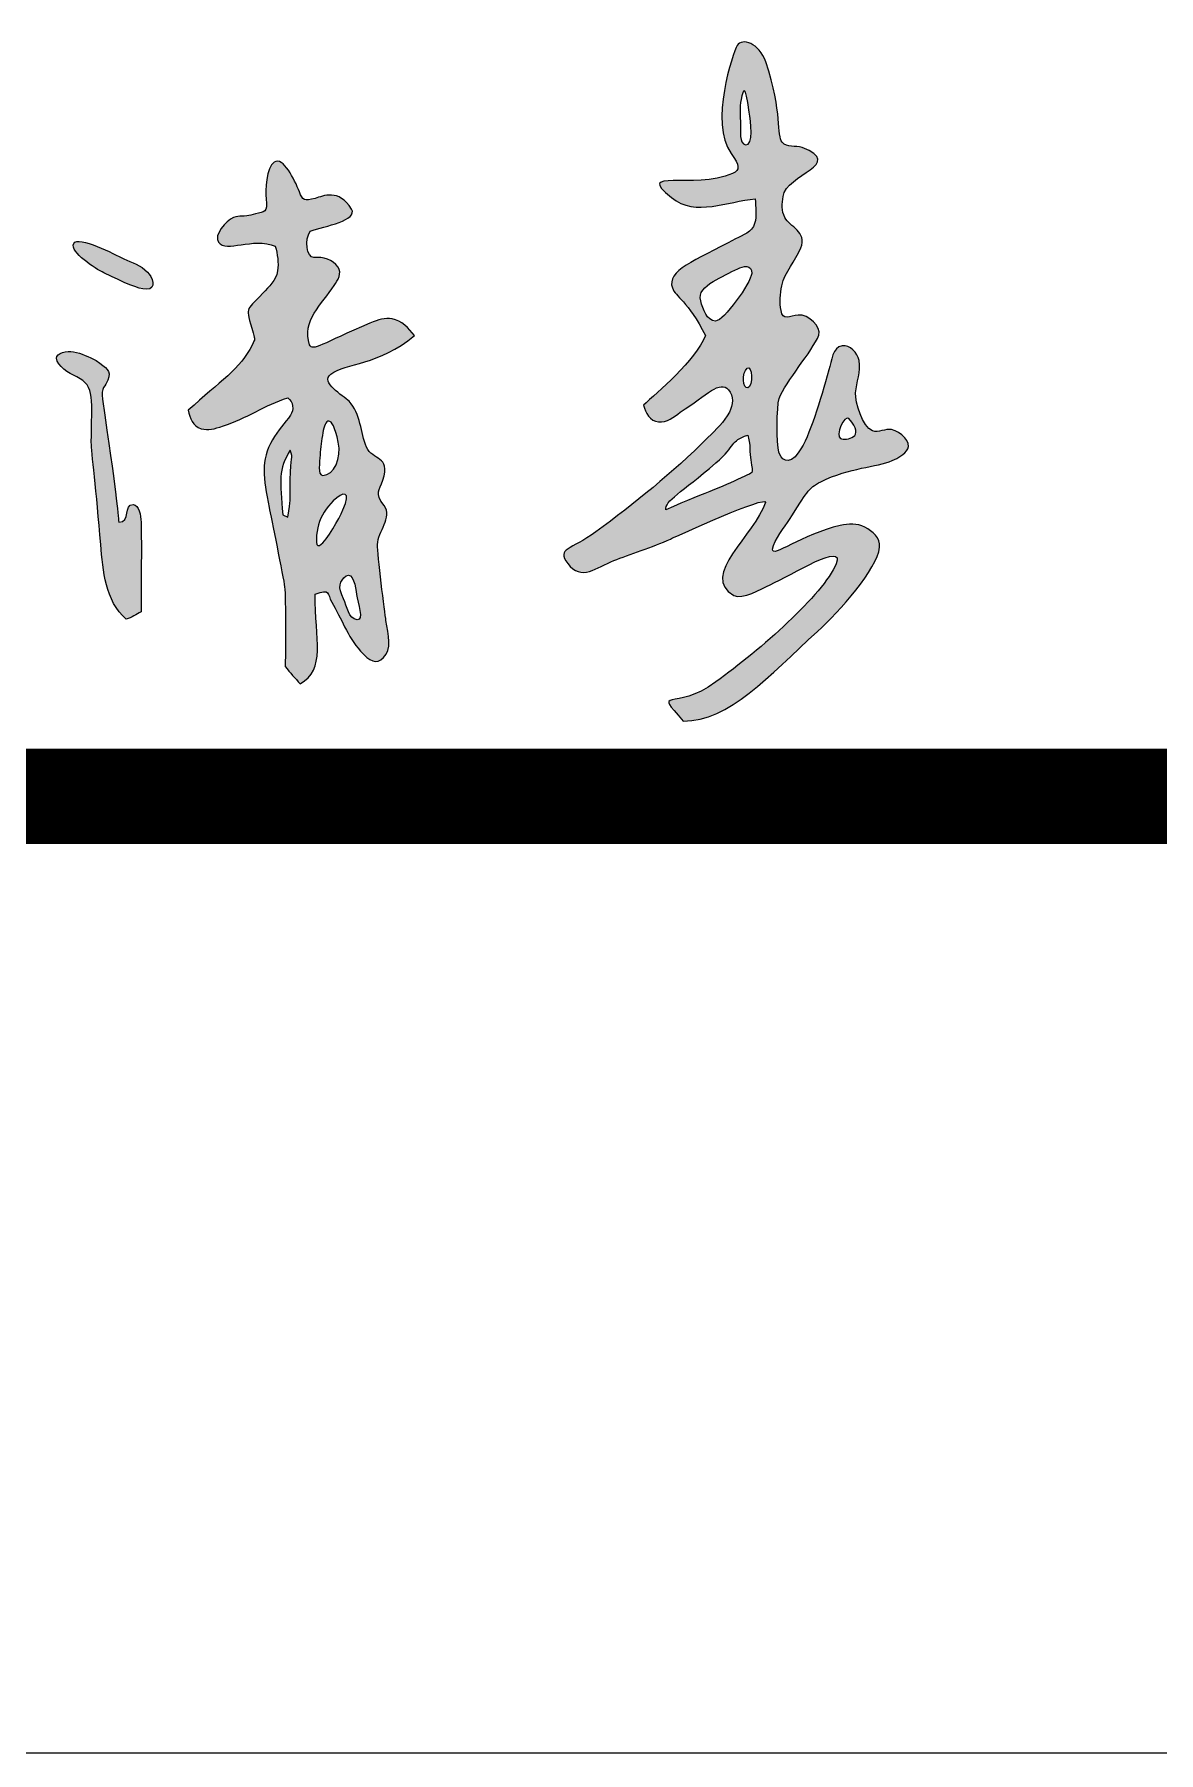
# Model space of a CAD drawing. Extents: x -129922 to 1190196, y -520662 to 139923.
# Drawn here: x 636199 to 637375, y -346984 to -345187 of the extents above; entities that cross this region are included whole.
import ezdxf
from ezdxf.enums import TextEntityAlignment as Align

# ---------------------------------------------------------------- set-up
doc = ezdxf.new("R2010")
doc.units = 0
doc.header["$LTSCALE"] = 1000
doc.header["$MEASUREMENT"] = 0
doc.linetypes.add('DASH', pattern=[0.35, 0.25, -0.1])
doc.layers.add('S-板-COLU', color=50, linetype='DASH', lineweight=20)
doc.layers.add('S-通用-TEXT', color=7, linetype='Continuous', lineweight=20)
doc.layers.add('Y-云图图框', color=7, linetype='Continuous')
doc.styles.add('_YT_Name', font='', dxfattribs={"width": 0.8})
doc.styles.add('_YT_Sign_Text', font='ros.shx', dxfattribs={"width": 0.8, "bigfont": 'hztxt.shx'})
doc.styles.get("Standard").update_dxf_attribs({"font": 'gbenor.shx', "bigfont": 'gbcbig.shx'})
doc.styles.get('_YT_Name').set_extended_font_data('SimHei')

# ---------------------------------------------------------------- blocks, each defined once
blk = doc.blocks.new('ECMCTK_A1_横_单行图名--0')
at = {"color": 4}
blk.add_lwpolyline([(0, 0), (841, 0), (841, 594), (0, 594)], close=True, dxfattribs=at)
for points, const_width in [([(25, 10), (831, 10), (831, 584), (25, 584)], 1), ([(573, 10), (831, 10), (831, 50), (573, 50)], 0.45)]:
    blk.add_lwpolyline(points, close=True, dxfattribs=dict(const_width=const_width))
at = {"color": 80, "flags": 3}
for tag, height, p in [('YTHQINS', 3, (34.314, 585.5)), ('ECMCKEY', 3, (292.067, 288.229)), ('YTTQINS', 5.625, (848.027, 12.812)), ('YTBARCODE_T1', 3, (749.785, 5.948)), ('YTFRAME', 3, (652.764, 5.837))]:
    blk.add_attdef(tag, text='', height=height, dxfattribs=at).set_placement(p, align=Align.MIDDLE_CENTER)
for tag, height, style, width, p in [('工程号', 4, '_YT_Sign_Text', 0.5, (804.076, 44.123)), ('证书编号', 4, '_YT_Sign_Text', 0.8, (708.866, 43.811)), ('审查批准号', 4, '_YT_Sign_Text', 0.8, (761.064, 43.811)), ('设计单位', 6, '_YT_Name', 0.8, (623.746, 38.601)), ('建设单位', 4, '_YT_Sign_Text', 0.8, (734.96, 36.114)), ('阶段', 4, '_YT_Sign_Text', 0.8, (804.076, 35.814)), ('项目号', 4, '_YT_Sign_Text', 0.5, (822.077, 33.721)), ('项目名称', 4, '_YT_Sign_Text', 0.8, (734.96, 28.114)), ('专业', 4, '_YT_Sign_Text', 0.8, (804.076, 27.31)), ('图纸编号', 4, '_YT_Sign_Text', 0.5, (803.929, 19.362)), ('图纸名称', 4.5, '_YT_Name', 0.8, (735.389, 15.063)), ('版本号', 4, '_YT_Sign_Text', 0.8, (822.077, 13.002)), ('出图比例', 4.2, '_YT_Sign_Text', 0.8, (681.825, 11.782)), ('日期', 4, '_YT_Sign_Text', 0.5, (803.88, 12.129))]:
    blk.add_attdef(tag, text='', height=height, dxfattribs=dict(style=style, width=width)).set_placement(p, align=Align.CENTER)
at = {"style": '_YT_Sign_Text', "width": 0.8, "flags": 3}
for tag, p, height in [('{校对人}', (658.349, 26.531), 6.24), ('{审定人}', (605.87, 26.451), 6.24), ('[审定人]', (590.945, 27.808), 4.104), ('[校对人]', (642.235, 27.824), 4.104), ('{审核人}', (606.98, 18.44), 6.24), ('{设计人}', (658.48, 18.539), 6.24), ('[设计人]', (642.473, 20.211), 4.104), ('[审核人]', (591.012, 19.756), 4.104), ('{项目负责人}', (608.28, 10.719), 6.24), ('{专业负责人}', (658.579, 10.361), 6.24), ('[项目负责人]', (590.778, 12.012), 4.104), ('[专业负责人]', (642.741, 11.768), 4.104)]:
    blk.add_attdef(tag, p, '', height=height, dxfattribs=at)
at = {"color": 80, "flags": 3}
for tag, p in [('YTQRCODE', (551.036, 11.907)), ('YTBZSIT', (25, 10)), ('EXT_TK_LEFT', (25, 10))]:
    blk.add_attdef(tag, p, '', height=3, dxfattribs=at)
blk = doc.blocks.new('jg-jiangqingchun')
h = blk.add_hatch(color=256)
edge = h.paths.add_edge_path()
edge.add_spline(control_points=[(817, 225.63), (816.22, 230.03), (816.5, 234.34), (817.43, 238.67)], knot_values=[0, 0, 0, 0, 1, 1, 1, 1], degree=3, periodic=0)
edge.add_spline(control_points=[(817.43, 238.67), (819.01, 245.95), (824.5, 251.46), (827.36, 258.44)], knot_values=[0, 0, 0, 0, 1, 1, 1, 1], degree=3, periodic=0)
edge.add_spline(control_points=[(827.36, 258.44), (830.8, 266.84), (821.49, 269.56), (818.99, 274.35)], knot_values=[0, 0, 0, 0, 1, 1, 1, 1], degree=3, periodic=0)
edge.add_spline(control_points=[(818.99, 274.35), (817.2, 277.77), (817.59, 281.64), (818.07, 285.35)], knot_values=[0, 0, 0, 0, 1, 1, 1, 1], degree=3, periodic=0)
edge.add_spline(control_points=[(818.07, 285.35), (819.56, 297.07), (850.9, 302.22), (828.02, 310.87)], knot_values=[0, 0, 0, 0, 1, 1, 1, 1], degree=3, periodic=0)
edge.add_spline(control_points=[(828.02, 310.87), (824.6, 312.16), (820.21, 310.66), (817.68, 313.64)], knot_values=[0, 0, 0, 0, 1, 1, 1, 1], degree=3, periodic=0)
edge.add_spline(control_points=[(817.68, 313.64), (814.51, 317.38), (818.05, 328.7), (809.01, 355.64)], knot_values=[0, 0, 0, 0, 1, 1, 1, 1], degree=3, periodic=0)
edge.add_spline(control_points=[(809.01, 355.64), (805.67, 365.57), (796.5, 368.42), (794.11, 364.31)], knot_values=[0, 0, 0, 0, 1, 1, 1, 1], degree=3, periodic=0)
edge.add_spline(control_points=[(794.11, 364.31), (791.91, 360.52), (779.37, 323.9), (790.91, 307.79)], knot_values=[0, 0, 0, 0, 1, 1, 1, 1], degree=3, periodic=0)
edge.add_spline(control_points=[(790.91, 307.79), (795.34, 301.6), (795.69, 299.17), (791.71, 297.42)], knot_values=[0, 0, 0, 0, 1, 1, 1, 1], degree=3, periodic=0)
edge.add_spline(control_points=[(791.71, 297.42), (771.21, 288.39), (739.99, 300.51), (759.69, 284.72)], knot_values=[0, 0, 0, 0, 1, 1, 1, 1], degree=3, periodic=0)
edge.add_spline(control_points=[(759.69, 284.72), (772.39, 274.53), (789.02, 282.91), (803.53, 284.08)], knot_values=[0, 0, 0, 0, 1, 1, 1, 1], degree=3, periodic=0)
edge.add_spline(control_points=[(803.53, 284.08), (803.53, 279.85), (804.47, 275.36), (803.21, 271.12)], knot_values=[0, 0, 0, 0, 1, 1, 1, 1], degree=3, periodic=0)
edge.add_spline(control_points=[(803.21, 271.12), (801.88, 266.65), (797.06, 265.17), (793.25, 263.14)], knot_values=[0, 0, 0, 0, 1, 1, 1, 1], degree=3, periodic=0)
edge.add_spline(control_points=[(793.25, 263.14), (771.62, 251.66), (757.09, 246.6), (760.19, 237.5)], knot_values=[0, 0, 0, 0, 1, 1, 1, 1], degree=3, periodic=0)
edge.add_spline(control_points=[(760.19, 237.5), (761.79, 232.8), (768.22, 230.98), (777.52, 212.56)], knot_values=[0, 0, 0, 0, 1, 1, 1, 1], degree=3, periodic=0)
edge.add_spline(control_points=[(777.52, 212.56), (772.29, 199.49), (752.21, 182.82), (745.01, 176.15)], knot_values=[0, 0, 0, 0, 1, 1, 1, 1], degree=3, periodic=0)
edge.add_spline(control_points=[(745.01, 176.15), (746.27, 172.29), (748.37, 167.86), (752.86, 167.43)], knot_values=[0, 0, 0, 0, 1, 1, 1, 1], degree=3, periodic=0)
edge.add_spline(control_points=[(752.86, 167.43), (757.33, 167.01), (760.93, 170.19), (764.34, 172.47)], knot_values=[0, 0, 0, 0, 1, 1, 1, 1], degree=3, periodic=0)
edge.add_spline(control_points=[(764.34, 172.47), (778.5, 181.95), (785.12, 189.3), (789.48, 184.27)], knot_values=[0, 0, 0, 0, 1, 1, 1, 1], degree=3, periodic=0)
edge.add_spline(control_points=[(789.48, 184.27), (792.32, 180.98), (791.99, 176.29), (789.98, 172.6)], knot_values=[0, 0, 0, 0, 1, 1, 1, 1], degree=3, periodic=0)
edge.add_spline(control_points=[(789.98, 172.6), (787.13, 167.34), (783.1, 163.53), (778.81, 159.26)], knot_values=[0, 0, 0, 0, 1, 1, 1, 1], degree=3, periodic=0)
edge.add_spline(control_points=[(778.81, 159.26), (760, 140.55), (740.48, 124.95), (720.19, 109.99)], knot_values=[0, 0, 0, 0, 1, 1, 1, 1], degree=3, periodic=0)
edge.add_spline(control_points=[(720.19, 109.99), (706.94, 100.23), (699.47, 101.67), (705.45, 93.46)], knot_values=[0, 0, 0, 0, 1, 1, 1, 1], degree=3, periodic=0)
edge.add_spline(control_points=[(705.45, 93.46), (712.42, 83.91), (720.65, 91.45), (729.61, 94.96)], knot_values=[0, 0, 0, 0, 1, 1, 1, 1], degree=3, periodic=0)
edge.add_spline(control_points=[(729.61, 94.96), (737.46, 98.04), (750.08, 102.05), (759.12, 106.21)], knot_values=[0, 0, 0, 0, 1, 1, 1, 1], degree=3, periodic=0)
edge.add_spline(control_points=[(759.12, 106.21), (763.03, 108.01), (810.19, 129.57), (808.81, 125.27)], knot_values=[0, 0, 0, 0, 1, 1, 1, 1], degree=3, periodic=0)
edge.add_spline(control_points=[(808.81, 125.27), (803.51, 108.68), (774, 86.79), (792.3, 76.75)], knot_values=[0, 0, 0, 0, 1, 1, 1, 1], degree=3, periodic=0)
edge.add_spline(control_points=[(792.3, 76.75), (796.8, 74.28), (806.63, 80.22), (811.35, 82.34)], knot_values=[0, 0, 0, 0, 1, 1, 1, 1], degree=3, periodic=0)
edge.add_spline(control_points=[(811.35, 82.34), (822.64, 87.4), (851, 105.34), (845.84, 93.24)], knot_values=[0, 0, 0, 0, 1, 1, 1, 1], degree=3, periodic=0)
edge.add_spline(control_points=[(845.84, 93.24), (838.92, 77.03), (806.39, 48.58), (782.97, 31.49)], knot_values=[0, 0, 0, 0, 1, 1, 1, 1], degree=3, periodic=0)
edge.add_spline(control_points=[(782.97, 31.49), (760.96, 15.43), (749.82, 29.39), (765.82, 11.01)], knot_values=[0, 0, 0, 0, 1, 1, 1, 1], degree=3, periodic=0)
edge.add_spline(control_points=[(765.82, 11.01), (790.01, 11.01), (810.4, 34.53), (835.99, 57.87)], knot_values=[0, 0, 0, 0, 1, 1, 1, 1], degree=3, periodic=0)
edge.add_spline(control_points=[(835.99, 57.87), (847.78, 68.62), (867.18, 90.28), (868.56, 101.89)], knot_values=[0, 0, 0, 0, 1, 1, 1, 1], degree=3, periodic=0)
edge.add_spline(control_points=[(868.56, 101.89), (869.16, 106.92), (864.82, 110.29), (860.81, 112.46)], knot_values=[0, 0, 0, 0, 1, 1, 1, 1], degree=3, periodic=0)
edge.add_spline(control_points=[(860.81, 112.46), (856.87, 114.59), (852.26, 114.23), (847.99, 113.28)], knot_values=[0, 0, 0, 0, 1, 1, 1, 1], degree=3, periodic=0)
edge.add_spline(control_points=[(847.99, 113.28), (827.97, 108.83), (811.78, 95.76), (812.62, 100.94)], knot_values=[0, 0, 0, 0, 1, 1, 1, 1], degree=3, periodic=0)
edge.add_spline(control_points=[(812.62, 100.94), (813.38, 105.7), (818.95, 112.77), (821.37, 116.47)], knot_values=[0, 0, 0, 0, 1, 1, 1, 1], degree=3, periodic=0)
edge.add_spline(control_points=[(821.37, 116.47), (830.39, 130.29), (831, 132.82), (837.8, 136.16)], knot_values=[0, 0, 0, 0, 1, 1, 1, 1], degree=3, periodic=0)
edge.add_spline(control_points=[(837.8, 136.16), (853.16, 143.72), (866.65, 143.72), (875.15, 147.2)], knot_values=[0, 0, 0, 0, 1, 1, 1, 1], degree=3, periodic=0)
edge.add_spline(control_points=[(875.15, 147.2), (878.36, 148.51), (881.37, 150.48), (883.31, 153.37)], knot_values=[0, 0, 0, 0, 1, 1, 1, 1], degree=3, periodic=0)
edge.add_spline(control_points=[(883.31, 153.37), (885.41, 156.52), (879.65, 162.44), (874.82, 163.46)], knot_values=[0, 0, 0, 0, 1, 1, 1, 1], degree=3, periodic=0)
edge.add_spline(control_points=[(874.82, 163.46), (871.47, 164.16), (868.09, 161.53), (864.78, 162.79)], knot_values=[0, 0, 0, 0, 1, 1, 1, 1], degree=3, periodic=0)
edge.add_spline(control_points=[(864.78, 162.79), (859.36, 164.84), (855.84, 177.61), (856.03, 182.66)], knot_values=[0, 0, 0, 0, 1, 1, 1, 1], degree=3, periodic=0)
edge.add_spline(control_points=[(856.03, 182.66), (856.25, 188.16), (859.13, 193.89), (857.78, 199.5)], knot_values=[0, 0, 0, 0, 1, 1, 1, 1], degree=3, periodic=0)
edge.add_spline(control_points=[(857.78, 199.5), (856.77, 203.7), (853.3, 207.8), (848.94, 207.3)], knot_values=[0, 0, 0, 0, 1, 1, 1, 1], degree=3, periodic=0)
edge.add_spline(control_points=[(848.94, 207.3), (844.11, 206.75), (843.35, 199.22), (842.05, 194.61)], knot_values=[0, 0, 0, 0, 1, 1, 1, 1], degree=3, periodic=0)
edge.add_spline(control_points=[(842.05, 194.61), (837.52, 178.48), (832.06, 159.99), (826.38, 151.78)], knot_values=[0, 0, 0, 0, 1, 1, 1, 1], degree=3, periodic=0)
edge.add_spline(control_points=[(826.38, 151.78), (820.64, 143.5), (816.62, 148.7), (815.89, 151.59)], knot_values=[0, 0, 0, 0, 1, 1, 1, 1], degree=3, periodic=0)
edge.add_spline(control_points=[(815.89, 151.59), (814.78, 155.9), (814.6, 175.6), (816.05, 179.7)], knot_values=[0, 0, 0, 0, 1, 1, 1, 1], degree=3, periodic=0)
edge.add_spline(control_points=[(816.05, 179.7), (819.14, 188.48), (833.49, 204.27), (836.72, 212.83)], knot_values=[0, 0, 0, 0, 1, 1, 1, 1], degree=3, periodic=0)
edge.add_spline(control_points=[(836.72, 212.83), (838.31, 217.06), (831.29, 223.89), (825.95, 223.3)], knot_values=[0, 0, 0, 0, 1, 1, 1, 1], degree=3, periodic=0)
edge.add_spline(control_points=[(825.95, 223.3), (821.52, 222.81), (817.94, 220.31), (817, 225.63)], knot_values=[0, 0, 0, 0, 1, 1, 1, 1], degree=3, periodic=0)
edge = h.paths.add_edge_path(flags=16)
edge.add_spline(control_points=[(801.67, 245.06), (801.28, 240.2), (786.88, 220.07), (782.77, 220.19)], knot_values=[0, 0, 0, 0, 1, 1, 1, 1], degree=3, periodic=0)
edge.add_spline(control_points=[(782.77, 220.19), (778.19, 220.31), (776.16, 226.36), (775.02, 230.72)], knot_values=[0, 0, 0, 0, 1, 1, 1, 1], degree=3, periodic=0)
edge.add_spline(control_points=[(775.02, 230.72), (773.87, 235.07), (776.78, 237.94), (781.53, 240.83)], knot_values=[0, 0, 0, 0, 1, 1, 1, 1], degree=3, periodic=0)
edge.add_spline(control_points=[(781.53, 240.83), (785.64, 243.33), (790.37, 245.6), (794.39, 247.58)], knot_values=[0, 0, 0, 0, 1, 1, 1, 1], degree=3, periodic=0)
edge.add_spline(control_points=[(794.39, 247.58), (797.07, 248.9), (802.05, 249.9), (801.67, 245.06)], knot_values=[0, 0, 0, 0, 1, 1, 1, 1], degree=3, periodic=0)
edge = h.paths.add_edge_path(flags=16)
edge.add_spline(control_points=[(799.3, 195.49), (802.06, 197.59), (802.43, 186.06), (799.63, 185.25)], knot_values=[0, 0, 0, 0, 1, 1, 1, 1], degree=3, periodic=0)
edge.add_spline(control_points=[(799.63, 185.25), (796.83, 184.44), (796.54, 193.39), (799.3, 195.49)], knot_values=[0, 0, 0, 0, 1, 1, 1, 1], degree=3, periodic=0)
edge = h.paths.add_edge_path(flags=16)
edge.add_spline(control_points=[(799.63, 160.54), (801.71, 152.47), (799.91, 156.15), (801.2, 147.59)], knot_values=[0, 0, 0, 0, 1, 1, 1, 1], degree=3, periodic=0)
edge.add_spline(control_points=[(801.2, 147.59), (802.46, 139.26), (802.24, 141.34), (798.05, 139.16)], knot_values=[0, 0, 0, 0, 1, 1, 1, 1], degree=3, periodic=0)
edge.add_spline(control_points=[(798.05, 139.16), (787.86, 133.87), (779.6, 131.46), (756.72, 121.53)], knot_values=[0, 0, 0, 0, 1, 1, 1, 1], degree=3, periodic=0)
edge.add_spline(control_points=[(756.72, 121.53), (756.28, 126.21), (764.62, 130.3), (782.9, 145.99)], knot_values=[0, 0, 0, 0, 1, 1, 1, 1], degree=3, periodic=0)
edge.add_spline(control_points=[(782.9, 145.99), (793.95, 155.47), (789.83, 157.22), (799.63, 160.54)], knot_values=[0, 0, 0, 0, 1, 1, 1, 1], degree=3, periodic=0)
edge = h.paths.add_edge_path(flags=16)
edge.add_spline(control_points=[(848.08, 158.82), (845.2, 159.97), (850.21, 171.66), (852.52, 169.16)], knot_values=[0, 0, 0, 0, 1, 1, 1, 1], degree=3, periodic=0)
edge.add_spline(control_points=[(852.52, 169.16), (861.85, 158.99), (850.97, 157.68), (848.08, 158.82)], knot_values=[0, 0, 0, 0, 1, 1, 1, 1], degree=3, periodic=0)
edge = h.paths.add_edge_path(flags=16)
edge.add_spline(control_points=[(798.35, 312.41), (795.08, 313.04), (795.85, 319.44), (795.77, 323.09)], knot_values=[0, 0, 0, 0, 1, 1, 1, 1], degree=3, periodic=0)
edge.add_spline(control_points=[(795.77, 323.09), (795.69, 327.17), (795.2, 331.77), (796.13, 336.01)], knot_values=[0, 0, 0, 0, 1, 1, 1, 1], degree=3, periodic=0)
edge.add_spline(control_points=[(796.13, 336.01), (797.34, 341.52), (798.08, 344.98), (800.37, 329.42)], knot_values=[0, 0, 0, 0, 1, 1, 1, 1], degree=3, periodic=0)
edge.add_spline(control_points=[(800.37, 329.42), (801.03, 324.91), (803, 311.52), (798.35, 312.41)], knot_values=[0, 0, 0, 0, 1, 1, 1, 1], degree=3, periodic=0)
h = blk.add_hatch(color=256)
edge = h.paths.add_edge_path()
edge.add_spline(control_points=[(540.36, 207.64), (534.47, 195.1), (523.42, 188.65), (507.05, 173.55)], knot_values=[0, 0, 0, 0, 1, 1, 1, 1], degree=3, periodic=0)
edge.add_spline(control_points=[(507.05, 173.55), (507.78, 169.51), (509.45, 165.05), (513.76, 163.91)], knot_values=[0, 0, 0, 0, 1, 1, 1, 1], degree=3, periodic=0)
edge.add_spline(control_points=[(513.76, 163.91), (517.63, 162.89), (520.44, 163.74), (525.38, 165.33)], knot_values=[0, 0, 0, 0, 1, 1, 1, 1], degree=3, periodic=0)
edge.add_spline(control_points=[(525.38, 165.33), (537.41, 169.23), (547.25, 176.35), (559.07, 180.05)], knot_values=[0, 0, 0, 0, 1, 1, 1, 1], degree=3, periodic=0)
edge.add_spline(control_points=[(559.07, 180.05), (561.95, 178), (562.42, 173.85), (560.42, 170.91)], knot_values=[0, 0, 0, 0, 1, 1, 1, 1], degree=3, periodic=0)
edge.add_spline(control_points=[(560.42, 170.91), (557.88, 167.18), (553.69, 162.81), (551.04, 158.13)], knot_values=[0, 0, 0, 0, 1, 1, 1, 1], degree=3, periodic=0)
edge.add_spline(control_points=[(551.04, 158.13), (544.81, 147.17), (546.25, 138.43), (549.31, 122.65)], knot_values=[0, 0, 0, 0, 1, 1, 1, 1], degree=3, periodic=0)
edge.add_spline(control_points=[(549.31, 122.65), (550.12, 118.49), (556.8, 86.12), (557.41, 81.18)], knot_values=[0, 0, 0, 0, 1, 1, 1, 1], degree=3, periodic=0)
edge.add_spline(control_points=[(557.41, 81.18), (558.09, 75.65), (557.77, 43.97), (557.77, 39.61)], knot_values=[0, 0, 0, 0, 1, 1, 1, 1], degree=3, periodic=0)
edge.add_spline(control_points=[(557.77, 39.61), (560.31, 36.3), (562.85, 33.49), (565.57, 30.51)], knot_values=[0, 0, 0, 0, 1, 1, 1, 1], degree=3, periodic=0)
edge.add_spline(control_points=[(565.57, 30.51), (579.08, 38.09), (573.37, 53.64), (573.37, 77.32)], knot_values=[0, 0, 0, 0, 1, 1, 1, 1], degree=3, periodic=0)
edge.add_spline(control_points=[(573.37, 77.32), (581.48, 80.67), (579.69, 77.45), (582.03, 73.25)], knot_values=[0, 0, 0, 0, 1, 1, 1, 1], degree=3, periodic=0)
edge.add_spline(control_points=[(582.03, 73.25), (584.39, 69.01), (586.86, 64.26), (588.81, 60.37)], knot_values=[0, 0, 0, 0, 1, 1, 1, 1], degree=3, periodic=0)
edge.add_spline(control_points=[(588.81, 60.37), (591.16, 55.67), (593.77, 51.53), (597.1, 47.67)], knot_values=[0, 0, 0, 0, 1, 1, 1, 1], degree=3, periodic=0)
edge.add_spline(control_points=[(597.1, 47.67), (601.78, 42.23), (605.47, 40.48), (609.2, 44.21)], knot_values=[0, 0, 0, 0, 1, 1, 1, 1], degree=3, periodic=0)
edge.add_spline(control_points=[(609.2, 44.21), (613.53, 48.53), (611.8, 55.99), (610.43, 63.67)], knot_values=[0, 0, 0, 0, 1, 1, 1, 1], degree=3, periodic=0)
edge.add_spline(control_points=[(610.43, 63.67), (609.75, 67.52), (605.94, 98.71), (605.99, 103.33)], knot_values=[0, 0, 0, 0, 1, 1, 1, 1], degree=3, periodic=0)
edge.add_spline(control_points=[(605.99, 103.33), (606.07, 110.36), (614.12, 117.36), (609.4, 123.7)], knot_values=[0, 0, 0, 0, 1, 1, 1, 1], degree=3, periodic=0)
edge.add_spline(control_points=[(609.4, 123.7), (604.2, 130.67), (606.96, 131.36), (608.76, 136.94)], knot_values=[0, 0, 0, 0, 1, 1, 1, 1], degree=3, periodic=0)
edge.add_spline(control_points=[(608.76, 136.94), (613.07, 150.28), (603.32, 146.89), (600.2, 154.32)], knot_values=[0, 0, 0, 0, 1, 1, 1, 1], degree=3, periodic=0)
edge.add_spline(control_points=[(600.2, 154.32), (597.09, 161.71), (597.31, 171.83), (591.09, 178.24)], knot_values=[0, 0, 0, 0, 1, 1, 1, 1], degree=3, periodic=0)
edge.add_spline(control_points=[(591.09, 178.24), (588.05, 181.36), (575.77, 188.07), (581.63, 192.46)], knot_values=[0, 0, 0, 0, 1, 1, 1, 1], degree=3, periodic=0)
edge.add_spline(control_points=[(581.63, 192.46), (589.42, 198.29), (606.66, 196.98), (625.38, 212.56)], knot_values=[0, 0, 0, 0, 1, 1, 1, 1], degree=3, periodic=0)
edge.add_spline(control_points=[(625.38, 212.56), (622.27, 216.46), (618.78, 220.48), (613.63, 221.29)], knot_values=[0, 0, 0, 0, 1, 1, 1, 1], degree=3, periodic=0)
edge.add_spline(control_points=[(613.63, 221.29), (609.61, 221.92), (606.85, 221.08), (602.03, 219.06)], knot_values=[0, 0, 0, 0, 1, 1, 1, 1], degree=3, periodic=0)
edge.add_spline(control_points=[(602.03, 219.06), (577.03, 208.56), (571.86, 203.97), (570.5, 207.78)], knot_values=[0, 0, 0, 0, 1, 1, 1, 1], degree=3, periodic=0)
edge.add_spline(control_points=[(570.5, 207.78), (566.19, 219.91), (576.94, 229.3), (583.34, 238.74)], knot_values=[0, 0, 0, 0, 1, 1, 1, 1], degree=3, periodic=0)
edge.add_spline(control_points=[(583.34, 238.74), (585.24, 241.53), (587.48, 245.22), (585.37, 248.32)], knot_values=[0, 0, 0, 0, 1, 1, 1, 1], degree=3, periodic=0)
edge.add_spline(control_points=[(585.37, 248.32), (582.57, 252.44), (577.45, 253.7), (572.73, 253.48)], knot_values=[0, 0, 0, 0, 1, 1, 1, 1], degree=3, periodic=0)
edge.add_spline(control_points=[(572.73, 253.48), (568.9, 253.3), (567.76, 262.79), (570.77, 267.17)], knot_values=[0, 0, 0, 0, 1, 1, 1, 1], degree=3, periodic=0)
edge.add_spline(control_points=[(570.77, 267.17), (578.62, 269.77), (595.99, 272.98), (592.4, 278.73)], knot_values=[0, 0, 0, 0, 1, 1, 1, 1], degree=3, periodic=0)
edge.add_spline(control_points=[(592.4, 278.73), (585.66, 289.53), (577.7, 285.58), (573.33, 284.35)], knot_values=[0, 0, 0, 0, 1, 1, 1, 1], degree=3, periodic=0)
edge.add_spline(control_points=[(573.33, 284.35), (567.62, 282.76), (566.85, 283.36), (565.13, 287.73)], knot_values=[0, 0, 0, 0, 1, 1, 1, 1], degree=3, periodic=0)
edge.add_spline(control_points=[(565.13, 287.73), (562.56, 294.27), (556.75, 306.33), (551.93, 303.3)], knot_values=[0, 0, 0, 0, 1, 1, 1, 1], degree=3, periodic=0)
edge.add_spline(control_points=[(551.93, 303.3), (547.71, 300.65), (547.38, 288.16), (547.76, 284.11)], knot_values=[0, 0, 0, 0, 1, 1, 1, 1], degree=3, periodic=0)
edge.add_spline(control_points=[(547.76, 284.11), (548.47, 276.6), (546.95, 277.57), (542.2, 276.23)], knot_values=[0, 0, 0, 0, 1, 1, 1, 1], degree=3, periodic=0)
edge.add_spline(control_points=[(542.2, 276.23), (534.64, 274.08), (534.37, 275.83), (530.7, 274.27)], knot_values=[0, 0, 0, 0, 1, 1, 1, 1], degree=3, periodic=0)
edge.add_spline(control_points=[(530.7, 274.27), (526.8, 272.62), (520.16, 264.99), (522.84, 261.38)], knot_values=[0, 0, 0, 0, 1, 1, 1, 1], degree=3, periodic=0)
edge.add_spline(control_points=[(522.84, 261.38), (526.96, 255.84), (540.64, 264.13), (552.56, 259.37)], knot_values=[0, 0, 0, 0, 1, 1, 1, 1], degree=3, periodic=0)
edge.add_spline(control_points=[(552.56, 259.37), (553.68, 255.04), (554.35, 250.72), (553.75, 246.37)], knot_values=[0, 0, 0, 0, 1, 1, 1, 1], degree=3, periodic=0)
edge.add_spline(control_points=[(553.75, 246.37), (553.07, 241.47), (549.03, 238.2), (545.98, 234.75)], knot_values=[0, 0, 0, 0, 1, 1, 1, 1], degree=3, periodic=0)
edge.add_spline(control_points=[(545.98, 234.75), (536.64, 224.2), (536.99, 228.81), (540.92, 213.96)], knot_values=[0, 0, 0, 0, 1, 1, 1, 1], degree=3, periodic=0)
edge.add_spline(control_points=[(540.92, 213.96), (541.99, 209.89), (542.15, 211.45), (540.36, 207.64)], knot_values=[0, 0, 0, 0, 1, 1, 1, 1], degree=3, periodic=0)
edge = h.paths.add_edge_path(flags=16)
edge.add_spline(control_points=[(577.42, 161.82), (578.48, 168.49), (581.98, 173.08), (585.5, 156.8)], knot_values=[0, 0, 0, 0, 1, 1, 1, 1], degree=3, periodic=0)
edge.add_spline(control_points=[(585.5, 156.8), (587.28, 148.59), (583.23, 139.52), (577.38, 139.49)], knot_values=[0, 0, 0, 0, 1, 1, 1, 1], degree=3, periodic=0)
edge.add_spline(control_points=[(577.38, 139.49), (574.39, 139.47), (575.83, 146.6), (575.99, 150.14)], knot_values=[0, 0, 0, 0, 1, 1, 1, 1], degree=3, periodic=0)
edge.add_spline(control_points=[(575.99, 150.14), (576.18, 154.18), (576.76, 157.72), (577.42, 161.82)], knot_values=[0, 0, 0, 0, 1, 1, 1, 1], degree=3, periodic=0)
edge = h.paths.add_edge_path(flags=16)
edge.add_spline(control_points=[(560.37, 152.74), (562.11, 147.67), (560.53, 150.06), (560.39, 137.14)], knot_values=[0, 0, 0, 0, 1, 1, 1, 1], degree=3, periodic=0)
edge.add_spline(control_points=[(560.39, 137.14), (560.26, 124.32), (560.83, 127.93), (559.07, 117.63)], knot_values=[0, 0, 0, 0, 1, 1, 1, 1], degree=3, periodic=0)
edge.add_spline(control_points=[(559.07, 117.63), (559.07, 117.63), (556.47, 118.93), (556.47, 118.93)], knot_values=[0, 0, 0, 0, 1, 1, 1, 1], degree=3, periodic=0)
edge.add_spline(control_points=[(556.47, 118.93), (554.98, 136.69), (554.01, 142.6), (560.37, 152.74)], knot_values=[0, 0, 0, 0, 1, 1, 1, 1], degree=3, periodic=0)
edge = h.paths.add_edge_path(flags=16)
edge.add_spline(control_points=[(582.85, 126.13), (587.9, 131.35), (592.6, 131.6), (587.89, 121.47)], knot_values=[0, 0, 0, 0, 1, 1, 1, 1], degree=3, periodic=0)
edge.add_spline(control_points=[(587.89, 121.47), (585.79, 116.95), (580.12, 105.53), (575.69, 102.93)], knot_values=[0, 0, 0, 0, 1, 1, 1, 1], degree=3, periodic=0)
edge.add_spline(control_points=[(575.69, 102.93), (572.82, 101.25), (574.26, 110.13), (575.15, 113.63)], knot_values=[0, 0, 0, 0, 1, 1, 1, 1], degree=3, periodic=0)
edge.add_spline(control_points=[(575.15, 113.63), (576.38, 118.43), (579.37, 122.54), (582.85, 126.13)], knot_values=[0, 0, 0, 0, 1, 1, 1, 1], degree=3, periodic=0)
edge = h.paths.add_edge_path(flags=16)
edge.add_spline(control_points=[(589.67, 86.9), (593.23, 89.43), (594.51, 81.06), (595.05, 77.26)], knot_values=[0, 0, 0, 0, 1, 1, 1, 1], degree=3, periodic=0)
edge.add_spline(control_points=[(595.05, 77.26), (595.68, 72.87), (599.05, 63.54), (595.37, 63.99)], knot_values=[0, 0, 0, 0, 1, 1, 1, 1], degree=3, periodic=0)
edge.add_spline(control_points=[(595.37, 63.99), (590.69, 64.57), (590.14, 70.98), (588.22, 74.92)], knot_values=[0, 0, 0, 0, 1, 1, 1, 1], degree=3, periodic=0)
edge.add_spline(control_points=[(588.22, 74.92), (585.17, 81.18), (586, 84.29), (589.67, 86.9)], knot_values=[0, 0, 0, 0, 1, 1, 1, 1], degree=3, periodic=0)
edge = h.paths.add_edge_path()
edge.add_spline(control_points=[(482.35, 68.22), (482.35, 99.43), (482.72, 97.34), (482.35, 115.03)], knot_values=[0, 0, 0, 0, 1, 1, 1, 1], degree=3, periodic=0)
edge.add_spline(control_points=[(482.35, 115.03), (482.28, 118.57), (481.33, 124.18), (478.23, 124.27)], knot_values=[0, 0, 0, 0, 1, 1, 1, 1], degree=3, periodic=0)
edge.add_spline(control_points=[(478.23, 124.27), (472.76, 124.43), (477.47, 114.95), (470.64, 115.03)], knot_values=[0, 0, 0, 0, 1, 1, 1, 1], degree=3, periodic=0)
edge.add_spline(control_points=[(470.64, 115.03), (470.64, 119.02), (468.98, 132.08), (462.19, 179.4)], knot_values=[0, 0, 0, 0, 1, 1, 1, 1], degree=3, periodic=0)
edge.add_spline(control_points=[(462.19, 179.4), (461.31, 185.54), (463.74, 186.07), (464.96, 189.35)], knot_values=[0, 0, 0, 0, 1, 1, 1, 1], degree=3, periodic=0)
edge.add_spline(control_points=[(464.96, 189.35), (466.89, 194.51), (464.27, 195.47), (458.94, 199.55)], knot_values=[0, 0, 0, 0, 1, 1, 1, 1], degree=3, periodic=0)
edge.add_spline(control_points=[(458.94, 199.55), (454.97, 201.5), (451.31, 203.29), (447.03, 204.1)], knot_values=[0, 0, 0, 0, 1, 1, 1, 1], degree=3, periodic=0)
edge.add_spline(control_points=[(447.03, 204.1), (443.68, 204.73), (437.92, 203.44), (438.17, 200.74)], knot_values=[0, 0, 0, 0, 1, 1, 1, 1], degree=3, periodic=0)
edge.add_spline(control_points=[(438.17, 200.74), (438.55, 196.59), (444.36, 193.07), (448.76, 190.98)], knot_values=[0, 0, 0, 0, 1, 1, 1, 1], degree=3, periodic=0)
edge.add_spline(control_points=[(448.76, 190.98), (458.69, 186.24), (456.34, 179.03), (456.34, 156.64)], knot_values=[0, 0, 0, 0, 1, 1, 1, 1], degree=3, periodic=0)
edge.add_spline(control_points=[(456.34, 156.64), (456.34, 152.66), (459.02, 130.72), (461.28, 103.31)], knot_values=[0, 0, 0, 0, 1, 1, 1, 1], degree=3, periodic=0)
edge.add_spline(control_points=[(461.28, 103.31), (462.42, 89.55), (463.54, 74.11), (474.54, 64.32)], knot_values=[0, 0, 0, 0, 1, 1, 1, 1], degree=3, periodic=0)
edge.add_spline(control_points=[(474.54, 64.32), (477.41, 65.12), (479.91, 66.72), (482.35, 68.22)], knot_values=[0, 0, 0, 0, 1, 1, 1, 1], degree=3, periodic=0)
edge = h.paths.add_edge_path()
edge.add_spline(control_points=[(462.93, 245.41), (473.76, 240.23), (480.76, 236.87), (485.07, 236.82)], knot_values=[0, 0, 0, 0, 1, 1, 1, 1], degree=3, periodic=0)
edge.add_spline(control_points=[(485.07, 236.82), (491.08, 236.75), (488.07, 243.46), (485.74, 245.83)], knot_values=[0, 0, 0, 0, 1, 1, 1, 1], degree=3, periodic=0)
edge.add_spline(control_points=[(485.74, 245.83), (482.31, 249.34), (477.55, 250.82), (473.26, 252.78)], knot_values=[0, 0, 0, 0, 1, 1, 1, 1], degree=3, periodic=0)
edge.add_spline(control_points=[(473.26, 252.78), (468.55, 254.93), (449.48, 265.2), (447.14, 260.71)], knot_values=[0, 0, 0, 0, 1, 1, 1, 1], degree=3, periodic=0)
edge.add_spline(control_points=[(447.14, 260.71), (444.82, 256.25), (458.53, 247.52), (462.93, 245.41)], knot_values=[0, 0, 0, 0, 1, 1, 1, 1], degree=3, periodic=0)
for points in [[(809.01, 355.64), (805.67, 365.57), (796.5, 368.42), (794.11, 364.31)], [(794.11, 364.31), (791.91, 360.52), (779.37, 323.9), (790.91, 307.79)], [(817.68, 313.64), (814.51, 317.38), (818.05, 328.7), (809.01, 355.64)], [(800.37, 329.42), (798.08, 344.98), (797.34, 341.52), (796.13, 336.01)], [(796.13, 336.01), (795.2, 331.77), (795.69, 327.17), (795.77, 323.09)], [(798.35, 312.41), (803, 311.52), (801.03, 324.91), (800.37, 329.42)], [(795.77, 323.09), (795.85, 319.44), (795.08, 313.04), (798.35, 312.41)], [(565.13, 287.73), (562.56, 294.27), (556.75, 306.33), (551.93, 303.3)], [(790.91, 307.79), (795.34, 301.6), (795.69, 299.17), (791.71, 297.42)], [(828.02, 310.87), (824.6, 312.16), (820.21, 310.66), (817.68, 313.64)], [(818.07, 285.35), (819.56, 297.07), (850.9, 302.22), (828.02, 310.87)], [(551.93, 303.3), (547.71, 300.65), (547.38, 288.16), (547.76, 284.11)], [(791.71, 297.42), (771.21, 288.39), (739.99, 300.51), (759.69, 284.72)], [(573.33, 284.35), (567.62, 282.76), (566.85, 283.36), (565.13, 287.73)], [(592.4, 278.73), (585.66, 289.53), (577.7, 285.58), (573.33, 284.35)], [(547.76, 284.11), (548.47, 276.6), (546.95, 277.57), (542.2, 276.23)], [(570.77, 267.17), (578.62, 269.77), (595.99, 272.98), (592.4, 278.73)], [(759.69, 284.72), (772.39, 274.53), (789.02, 282.91), (803.53, 284.08)], [(803.53, 284.08), (803.53, 279.85), (804.47, 275.36), (803.21, 271.12)], [(818.99, 274.35), (817.2, 277.77), (817.59, 281.64), (818.07, 285.35)], [(530.7, 274.27), (526.8, 272.62), (520.16, 264.99), (522.84, 261.38)], [(542.2, 276.23), (534.64, 274.08), (534.37, 275.83), (530.7, 274.27)], [(803.21, 271.12), (801.88, 266.65), (797.06, 265.17), (793.25, 263.14)], [(827.36, 258.44), (830.8, 266.84), (821.49, 269.56), (818.99, 274.35)], [(462.93, 245.41), (458.53, 247.52), (444.82, 256.25), (447.14, 260.71)], [(447.14, 260.71), (449.48, 265.2), (468.55, 254.93), (473.26, 252.78)], [(522.84, 261.38), (526.96, 255.84), (540.64, 264.13), (552.56, 259.37)], [(572.73, 253.48), (568.9, 253.3), (567.76, 262.79), (570.77, 267.17)], [(793.25, 263.14), (771.62, 251.66), (757.09, 246.6), (760.19, 237.5)], [(473.26, 252.78), (477.55, 250.82), (482.31, 249.34), (485.74, 245.83)], [(552.56, 259.37), (553.68, 255.04), (554.35, 250.72), (553.75, 246.37)], [(585.37, 248.32), (582.57, 252.44), (577.45, 253.7), (572.73, 253.48)], [(817.43, 238.67), (819.01, 245.95), (824.5, 251.46), (827.36, 258.44)], [(485.07, 236.82), (480.76, 236.87), (473.76, 240.23), (462.93, 245.41)], [(485.74, 245.83), (488.07, 243.46), (491.08, 236.75), (485.07, 236.82)], [(553.75, 246.37), (553.07, 241.47), (549.03, 238.2), (545.98, 234.75)], [(583.34, 238.74), (585.24, 241.53), (587.48, 245.22), (585.37, 248.32)], [(781.53, 240.83), (785.64, 243.33), (790.37, 245.6), (794.39, 247.58)], [(801.67, 245.06), (801.28, 240.2), (786.88, 220.07), (782.77, 220.19)], [(794.39, 247.58), (797.07, 248.9), (802.05, 249.9), (801.67, 245.06)], [(545.98, 234.75), (536.64, 224.2), (536.99, 228.81), (540.92, 213.96)], [(570.5, 207.78), (566.19, 219.91), (576.94, 229.3), (583.34, 238.74)], [(760.19, 237.5), (761.79, 232.8), (768.22, 230.98), (777.52, 212.56)], [(775.02, 230.72), (773.87, 235.07), (776.78, 237.94), (781.53, 240.83)], [(817, 225.63), (816.22, 230.03), (816.5, 234.34), (817.43, 238.67)], [(782.77, 220.19), (778.19, 220.31), (776.16, 226.36), (775.02, 230.72)], [(825.95, 223.3), (821.52, 222.81), (817.94, 220.31), (817, 225.63)], [(602.03, 219.06), (577.03, 208.56), (571.86, 203.97), (570.5, 207.78)], [(613.63, 221.29), (609.61, 221.92), (606.85, 221.08), (602.03, 219.06)], [(625.38, 212.56), (622.27, 216.46), (618.78, 220.48), (613.63, 221.29)], [(836.72, 212.83), (838.31, 217.06), (831.29, 223.89), (825.95, 223.3)], [(540.36, 207.64), (534.47, 195.1), (523.42, 188.65), (507.05, 173.55)], [(540.92, 213.96), (541.99, 209.89), (542.15, 211.45), (540.36, 207.64)], [(581.63, 192.46), (589.42, 198.29), (606.66, 196.98), (625.38, 212.56)], [(777.52, 212.56), (772.29, 199.49), (752.21, 182.82), (745.01, 176.15)], [(816.05, 179.7), (819.14, 188.48), (833.49, 204.27), (836.72, 212.83)], [(848.94, 207.3), (844.11, 206.75), (843.35, 199.22), (842.05, 194.61)], [(857.78, 199.5), (856.77, 203.7), (853.3, 207.8), (848.94, 207.3)], [(438.17, 200.74), (437.92, 203.44), (443.68, 204.73), (447.03, 204.1)], [(448.76, 190.98), (444.36, 193.07), (438.55, 196.59), (438.17, 200.74)], [(447.03, 204.1), (451.31, 203.29), (454.97, 201.5), (458.94, 199.55)], [(458.94, 199.55), (464.27, 195.47), (466.89, 194.51), (464.96, 189.35)], [(856.03, 182.66), (856.25, 188.16), (859.13, 193.89), (857.78, 199.5)], [(456.34, 156.64), (456.34, 179.03), (458.69, 186.24), (448.76, 190.98)], [(464.96, 189.35), (463.74, 186.07), (461.31, 185.54), (462.19, 179.4)], [(591.09, 178.24), (588.05, 181.36), (575.77, 188.07), (581.63, 192.46)], [(764.34, 172.47), (778.5, 181.95), (785.12, 189.3), (789.48, 184.27)], [(799.63, 185.25), (796.83, 184.44), (796.54, 193.39), (799.3, 195.49)], [(799.3, 195.49), (802.06, 197.59), (802.43, 186.06), (799.63, 185.25)], [(842.05, 194.61), (837.52, 178.48), (832.06, 159.99), (826.38, 151.78)], [(525.38, 165.33), (537.41, 169.23), (547.25, 176.35), (559.07, 180.05)], [(559.07, 180.05), (561.95, 178), (562.42, 173.85), (560.42, 170.91)], [(789.48, 184.27), (792.32, 180.98), (791.99, 176.29), (789.98, 172.6)], [(815.89, 151.59), (814.78, 155.9), (814.6, 175.6), (816.05, 179.7)], [(864.78, 162.79), (859.36, 164.84), (855.84, 177.61), (856.03, 182.66)], [(462.19, 179.4), (468.98, 132.08), (470.64, 119.02), (470.64, 115.03)], [(507.05, 173.55), (507.78, 169.51), (509.45, 165.05), (513.76, 163.91)], [(560.42, 170.91), (557.88, 167.18), (553.69, 162.81), (551.04, 158.13)], [(585.5, 156.8), (581.98, 173.08), (578.48, 168.49), (577.42, 161.82)], [(600.2, 154.32), (597.09, 161.71), (597.31, 171.83), (591.09, 178.24)], [(745.01, 176.15), (746.27, 172.29), (748.37, 167.86), (752.86, 167.43)], [(752.86, 167.43), (757.33, 167.01), (760.93, 170.19), (764.34, 172.47)], [(789.98, 172.6), (787.13, 167.34), (783.1, 163.53), (778.81, 159.26)], [(852.52, 169.16), (850.21, 171.66), (845.2, 159.97), (848.08, 158.82)], [(513.76, 163.91), (517.63, 162.89), (520.44, 163.74), (525.38, 165.33)], [(577.42, 161.82), (576.76, 157.72), (576.18, 154.18), (575.99, 150.14)], [(848.08, 158.82), (850.97, 157.68), (861.85, 158.99), (852.52, 169.16)], [(874.82, 163.46), (871.47, 164.16), (868.09, 161.53), (864.78, 162.79)], [(883.31, 153.37), (885.41, 156.52), (879.65, 162.44), (874.82, 163.46)], [(461.28, 103.31), (459.02, 130.72), (456.34, 152.66), (456.34, 156.64)], [(551.04, 158.13), (544.81, 147.17), (546.25, 138.43), (549.31, 122.65)], [(560.37, 152.74), (554.01, 142.6), (554.98, 136.69), (556.47, 118.93)], [(560.39, 137.14), (560.53, 150.06), (562.11, 147.67), (560.37, 152.74)], [(577.38, 139.49), (583.23, 139.52), (587.28, 148.59), (585.5, 156.8)], [(608.76, 136.94), (613.07, 150.28), (603.32, 146.89), (600.2, 154.32)], [(778.81, 159.26), (760, 140.55), (740.48, 124.95), (720.19, 109.99)], [(782.9, 145.99), (793.95, 155.47), (789.83, 157.22), (799.63, 160.54)], [(799.63, 160.54), (801.71, 152.47), (799.91, 156.15), (801.2, 147.59)], [(875.15, 147.2), (878.36, 148.51), (881.37, 150.48), (883.31, 153.37)], [(575.99, 150.14), (575.83, 146.6), (574.39, 139.47), (577.38, 139.49)], [(756.72, 121.53), (756.28, 126.21), (764.62, 130.3), (782.9, 145.99)], [(801.2, 147.59), (802.46, 139.26), (802.24, 141.34), (798.05, 139.16)], [(826.38, 151.78), (820.64, 143.5), (816.62, 148.7), (815.89, 151.59)], [(837.8, 136.16), (853.16, 143.72), (866.65, 143.72), (875.15, 147.2)], [(559.07, 117.63), (560.83, 127.93), (560.26, 124.32), (560.39, 137.14)], [(609.4, 123.7), (604.2, 130.67), (606.96, 131.36), (608.76, 136.94)], [(798.05, 139.16), (787.86, 133.87), (779.6, 131.46), (756.72, 121.53)], [(821.37, 116.47), (830.39, 130.29), (831, 132.82), (837.8, 136.16)], [(582.85, 126.13), (579.37, 122.54), (576.38, 118.43), (575.15, 113.63)], [(587.89, 121.47), (592.6, 131.6), (587.9, 131.35), (582.85, 126.13)], [(759.12, 106.21), (763.03, 108.01), (810.19, 129.57), (808.81, 125.27)], [(470.64, 115.03), (477.47, 114.95), (472.76, 124.43), (478.23, 124.27)], [(478.23, 124.27), (481.33, 124.18), (482.28, 118.57), (482.35, 115.03)], [(549.31, 122.65), (550.12, 118.49), (556.8, 86.12), (557.41, 81.18)], [(556.47, 118.93), (556.47, 118.93), (559.07, 117.63), (559.07, 117.63)], [(575.69, 102.93), (580.12, 105.53), (585.79, 116.95), (587.89, 121.47)], [(605.99, 103.33), (606.07, 110.36), (614.12, 117.36), (609.4, 123.7)], [(808.81, 125.27), (803.51, 108.68), (774, 86.79), (792.3, 76.75)], [(482.35, 115.03), (482.72, 97.34), (482.35, 99.43), (482.35, 68.22)], [(575.15, 113.63), (574.26, 110.13), (572.82, 101.25), (575.69, 102.93)], [(720.19, 109.99), (706.94, 100.23), (699.47, 101.67), (705.45, 93.46)], [(847.99, 113.28), (827.97, 108.83), (811.78, 95.76), (812.62, 100.94)], [(812.62, 100.94), (813.38, 105.7), (818.95, 112.77), (821.37, 116.47)], [(860.81, 112.46), (856.87, 114.59), (852.26, 114.23), (847.99, 113.28)], [(868.56, 101.89), (869.16, 106.92), (864.82, 110.29), (860.81, 112.46)], [(474.54, 64.32), (463.54, 74.11), (462.42, 89.55), (461.28, 103.31)], [(610.43, 63.67), (609.75, 67.52), (605.94, 98.71), (605.99, 103.33)], [(729.61, 94.96), (737.46, 98.04), (750.08, 102.05), (759.12, 106.21)], [(811.35, 82.34), (822.64, 87.4), (851, 105.34), (845.84, 93.24)], [(835.99, 57.87), (847.78, 68.62), (867.18, 90.28), (868.56, 101.89)], [(705.45, 93.46), (712.42, 83.91), (720.65, 91.45), (729.61, 94.96)], [(845.84, 93.24), (838.92, 77.03), (806.39, 48.58), (782.97, 31.49)], [(557.41, 81.18), (558.09, 75.65), (557.77, 43.97), (557.77, 39.61)], [(588.22, 74.92), (585.17, 81.18), (586, 84.29), (589.67, 86.9)], [(589.67, 86.9), (593.23, 89.43), (594.51, 81.06), (595.05, 77.26)], [(792.3, 76.75), (796.8, 74.28), (806.63, 80.22), (811.35, 82.34)], [(565.57, 30.51), (579.08, 38.09), (573.37, 53.64), (573.37, 77.32)], [(573.37, 77.32), (581.48, 80.67), (579.69, 77.45), (582.03, 73.25)], [(582.03, 73.25), (584.39, 69.01), (586.86, 64.26), (588.81, 60.37)], [(595.37, 63.99), (590.69, 64.57), (590.14, 70.98), (588.22, 74.92)], [(595.05, 77.26), (595.68, 72.87), (599.05, 63.54), (595.37, 63.99)], [(482.35, 68.22), (479.91, 66.72), (477.41, 65.12), (474.54, 64.32)], [(609.2, 44.21), (613.53, 48.53), (611.8, 55.99), (610.43, 63.67)], [(588.81, 60.37), (591.16, 55.67), (593.77, 51.53), (597.1, 47.67)], [(765.82, 11.01), (790.01, 11.01), (810.4, 34.53), (835.99, 57.87)], [(597.1, 47.67), (601.78, 42.23), (605.47, 40.48), (609.2, 44.21)], [(557.77, 39.61), (560.31, 36.3), (562.85, 33.49), (565.57, 30.51)], [(782.97, 31.49), (760.96, 15.43), (749.82, 29.39), (765.82, 11.01)]]:
    blk.add_open_spline(points, degree=3)
blk = doc.blocks.new('A$C105B0D0C')
at = {"layer": 'S-通用-TEXT', "xscale": 2, "yscale": 2, "zscale": 2}
blk.add_blockref('jg-jiangqingchun', (-292.3, -22, 13.8), dxfattribs=at)
blk = doc.blocks.new('sgfjhgfkjhgkjhlk')
at = {"layer": 'S-通用-TEXT'}
blk.add_blockref('A$C105B0D0C', (6115229.2, -1411296.3, -13.8), dxfattribs=at)

msp = doc.modelspace()

# ---------------------------------------------------------------- block references
at = {"layer": 'S-板-COLU'}
msp.add_blockref('sgfjhgfkjhgkjhlk', (-5479590.6, 1065390.7), dxfattribs=at)
at = {"layer": 'Y-云图图框', "xscale": 100, "yscale": 100, "zscale": 100}
msp.add_blockref('ECMCTK_A1_横_单行图名--0', (569976.1, -346984.2), dxfattribs=at)

doc.saveas('drawing.dxf')
